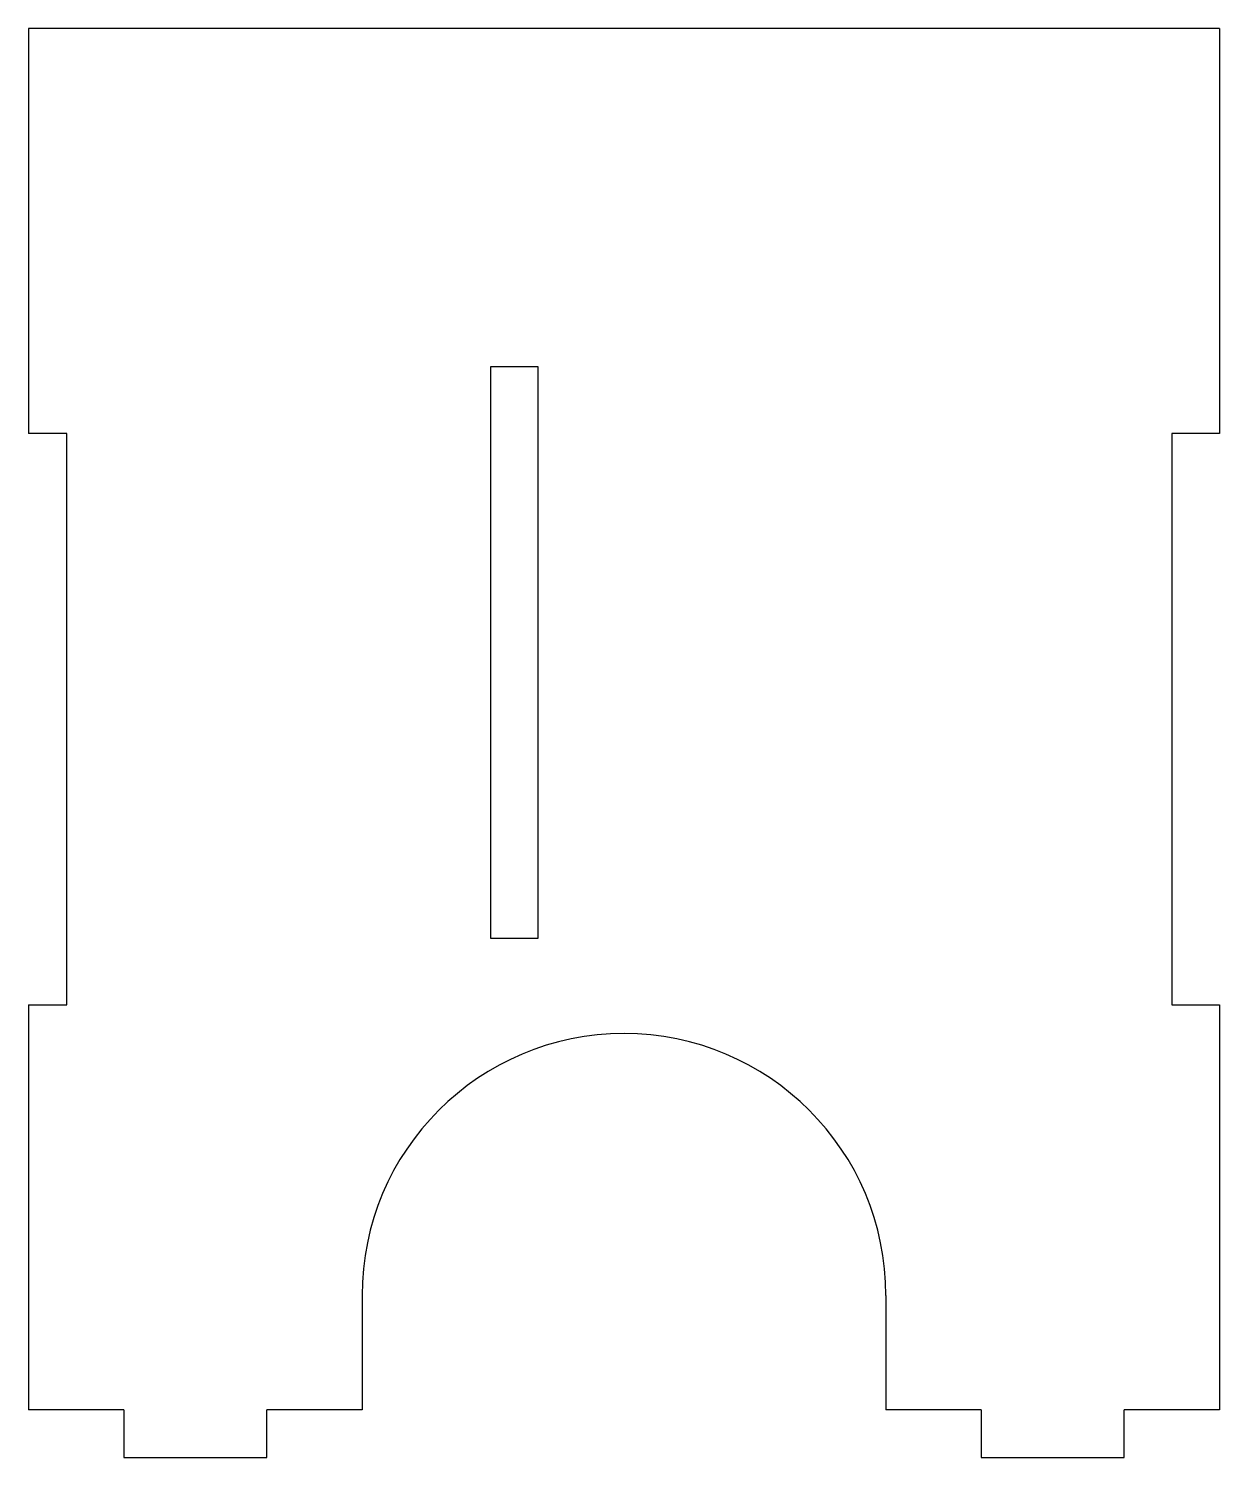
# Model space of a CAD drawing. Header units: millimetres. Extents: x -62 to 62, y -78 to 72.
import ezdxf

# ---------------------------------------------------------------- set-up
doc = ezdxf.new("R2010")
doc.units = ezdxf.units.MM

msp = doc.modelspace()

# ---------------------------------------------------------------- linework, layer by layer
at = {"color": 7, "linetype": 'Continuous', "lineweight": 25}
for p, q in [((-62.5, 72.5), (-62.5, 30)), ((62.5, 72.5), (-62.5, 72.5)), ((62.5, 72.5), (62.5, 30)), ((-9, 37), (-14, 37)), ((-14, 37), (-14, -23)), ((-9, -23), (-9, 37)), ((-58.5, 30), (-62.5, 30)), ((-58.5, -30), (-58.5, 30)), ((57.5, 30), (57.5, -30)), ((62.5, 30), (57.5, 30)), ((-14, -23), (-9, -23)), ((-62.5, -30), (-62.5, -72.5)), ((-62.5, -30), (-58.5, -30)), ((57.5, -30), (62.5, -30)), ((62.5, -30), (62.5, -72.5)), ((-27.5, -60.5), (-27.5, -72.5)), ((27.5, -60.5), (27.5, -72.5)), ((-52.5, -72.5), (-62.5, -72.5)), ((-52.5, -72.5), (-52.5, -77.5)), ((-27.5, -72.5), (-37.5, -72.5)), ((-37.5, -77.5), (-37.5, -72.5)), ((37.5, -72.5), (27.5, -72.5)), ((37.5, -72.5), (37.5, -77.5)), ((62.5, -72.5), (52.5, -72.5)), ((52.5, -77.5), (52.5, -72.5)), ((-52.5, -77.5), (-37.5, -77.5)), ((37.5, -77.5), (52.5, -77.5))]:
    msp.add_line(p, q, dxfattribs=at)
msp.add_arc((0, -60.5), 27.5, 0, 180, dxfattribs=at)

doc.saveas('drawing.dxf')
